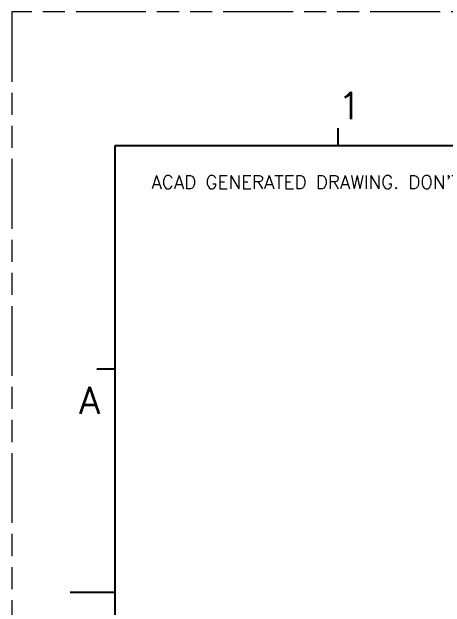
# Model space of a CAD drawing. Extents: x -344 to 154, y 670 to 1023.
# Drawn here: x -343.9 to -285, y 941.6 to 1022.6 of the extents above; entities that cross this region are included whole.
import ezdxf

# ---------------------------------------------------------------- set-up
doc = ezdxf.new("R2010")
doc.units = 0
doc.linetypes.add('PHANTOM', pattern=[29.5, 9.5, -1.5, 3, -1.5, 3, -1.5, 9.5])
doc.layers.add('0PAPERF', color=2, linetype='PHANTOM', lineweight=0, plot=False)
doc.styles.add('SIMPLEX', font='simplex.shx')

msp = doc.modelspace()

# ---------------------------------------------------------------- linework, layer by layer
for p, q in [((-299.531, 1004.331), (-299.531, 1006.76)), ((139.031, 1004.331), (-329.903, 1004.331)), ((-329.903, 1004.331), (-329.903, 679.964)), ((-329.903, 973.959), (-332.333, 973.959)), ((-329.903, 943.588), (-335.977, 943.588))]:
    msp.add_line(p, q)
at = {"layer": '0PAPERF'}
for p, q in [((154.342, 1022.561), (-343.875, 1022.561)), ((-343.875, 1022.561), (-343.875, 670.246))]:
    msp.add_line(p, q, dxfattribs=at)

# ---------------------------------------------------------------- texts
at = {"style": 'SIMPLEX'}
for s, height, p in [('1', 3.645, (-299.531, 1007.975)), ('A', 3.693, (-334.762, 967.885))]:
    msp.add_text(s, height=height, dxfattribs=at).set_placement(p)
at = {"color": 3, "style": 'SIMPLEX'}
msp.add_text("ACAD GENERATED DRAWING. DON'T CHANGE BY HAND", height=1.82228, dxfattribs=at).set_placement((-324.902, 998.5))

doc.saveas('drawing.dxf')
